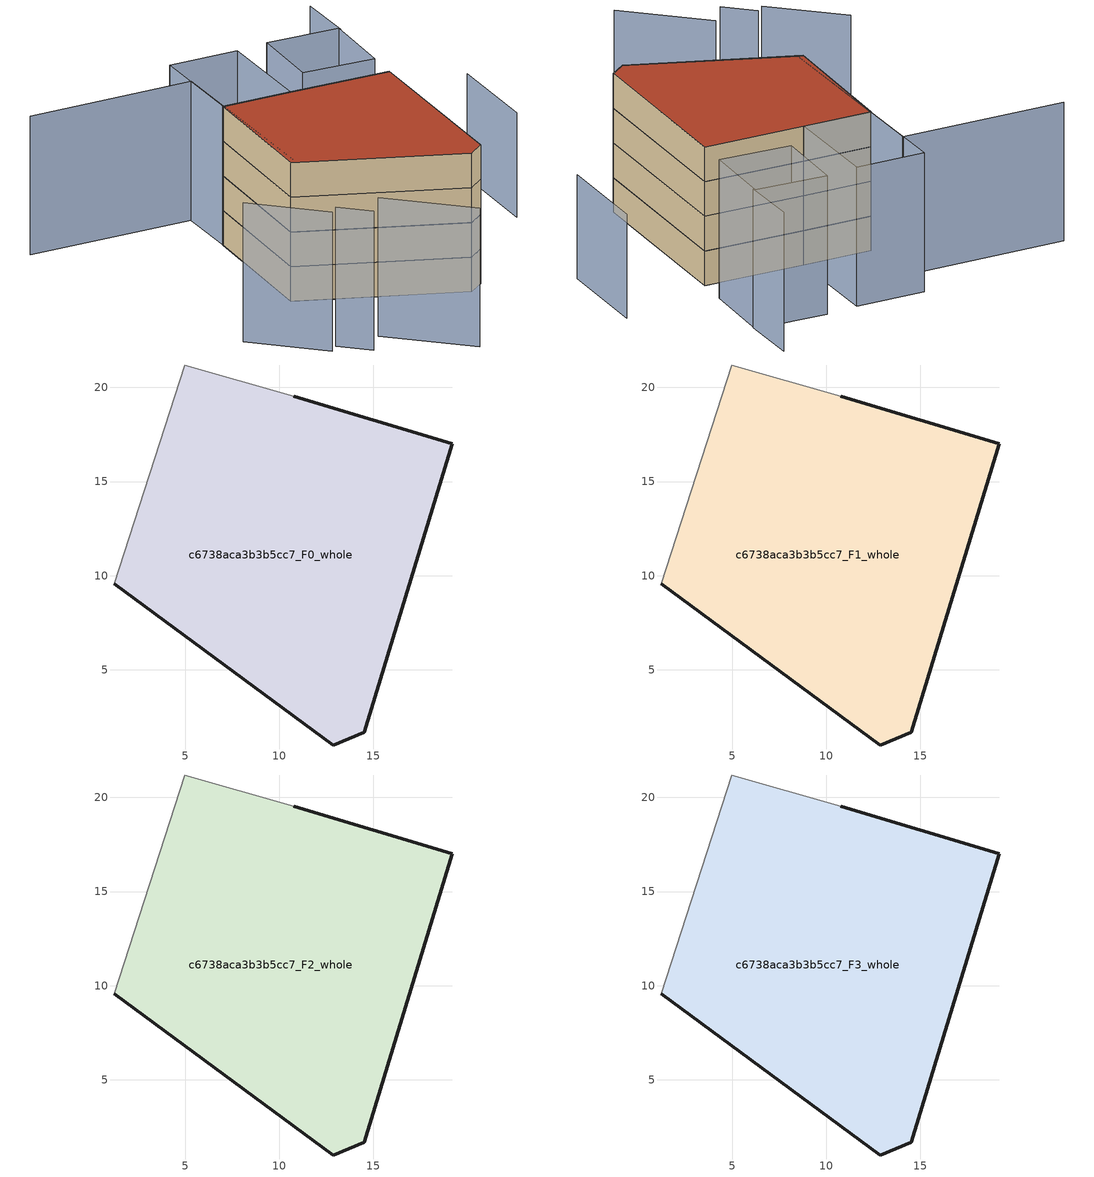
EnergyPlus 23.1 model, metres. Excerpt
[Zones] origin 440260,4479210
c6738aca3b3b5cc7_F0_whole
 floor ground (EU_floor_Construction): 14.51,1.7 19.18,17.01 10.77,19.54 4.97,21.19 1.23,9.57 12.85,1.01 z0
 wall outside (EU_wall_Construction): 10.77,19.54 19.18,17.01 14.51,1.7 12.85,1.01 1.23,9.57 z0:3
 wall adiabatic (EU_wall_Construction): 1.23,9.57 4.97,21.19 10.77,19.54 z0:3
c6738aca3b3b5cc7_F1_whole
 floor to c6738aca3b3b5cc7_F0_whole (EU_floor_Construction): 14.51,1.7 19.18,17.01 10.76,19.54 4.97,21.19 1.23,9.57 12.85,1.01 z3
 wall outside (EU_wall_Construction): 10.77,19.54 19.18,17.01 14.51,1.7 12.85,1.01 1.23,9.57 z3:6
 wall adiabatic (EU_wall_Construction): 1.23,9.57 4.97,21.19 10.77,19.54 z3:6
c6738aca3b3b5cc7_F2_whole
 floor to c6738aca3b3b5cc7_F1_whole (EU_floor_Construction): 14.51,1.7 19.18,17.01 10.76,19.54 4.97,21.19 1.23,9.57 12.85,1.01 z6
 wall outside (EU_wall_Construction): 10.77,19.54 19.18,17.01 14.51,1.7 12.85,1.01 1.23,9.57 z6:9
 wall adiabatic (EU_wall_Construction): 1.23,9.57 4.97,21.19 10.77,19.54 z6:9
c6738aca3b3b5cc7_F3_whole
 floor to c6738aca3b3b5cc7_F2_whole (EU_floor_Construction): 14.51,1.7 19.18,17.01 10.76,19.54 4.97,21.19 1.23,9.57 12.85,1.01 z9
 wall outside (EU_wall_Construction): 10.77,19.54 19.18,17.01 14.51,1.7 12.85,1.01 1.23,9.57 z9:12
 wall adiabatic (EU_wall_Construction): 1.23,9.57 4.97,21.19 10.77,19.54 z9:12
 roof outside (EU_roof_Construction): 19.18,17.01 14.51,1.7 12.85,1.01 1.23,9.57 4.97,21.19 10.77,19.54 z12
shading: 1.56,-0.1 5.93,-7.12 / -2.18,0.85 -0.56,-1.8 / -6.85,6.55 -3.01,0.34 / -7.34,30.34 6.51,26.4 / 6.51,26.4 1.69,9.43 / 23.41,30.48 22.06,25.57 / 20.03,19.59 14.04,21.52 / 14.04,21.52 16.02,27.71 / 16.02,27.71 22.02,25.78 / 22.02,25.78 20.03,19.59 / 10.77,19.53 4.97,21.19 / 4.97,21.19 7.44,29.82 / 7.44,29.82 13.23,28.17 / 13.23,28.17 10.77,19.53 z0:12; 25.49,9.06 27.96,17.3 z0:9
[Building]
EU S2 Campaign: North Axis=0; Terrain=City; Solar Distribution=FullExterior
[Site:Location]
Madrid: Latitude=40.5; Longitude=-3.5; Time Zone=1; Elevation=609
[SizingPeriod:WeatherFileDays]
AnnualSizingPeriod: Begin Month=1; Begin Day of Month=1; End Month=12; End Day of Month=31; Day of Week for Start Day=Monday; Use Weather File Daylight Saving Period=No; Use Weather File Rain and Snow Indicators=No
[MATERIAL]
EU_InternalMass_Material: Roughness=MediumRough; Thickness=0.1; Conductivity=1; Density=1800; Specific Heat=900; Thermal Absorptance=0.9; Solar Absorptance=0.7; Visible Absorptance=0.7
[MATERIAL:NOMASS] Roughness=MediumRough; Thermal Absorptance=0.9; Solar Absorptance=0.7; Visible Absorptance=0.7
Name | Thermal Resistance
EU_wall_NoMass | 0.609216
EU_roof_NoMass | 0.513268
EU_floor_NoMass | 0.568163
[CONSTRUCTION]
EU_wall_Construction: EU_wall_NoMass
EU_roof_Construction: EU_roof_NoMass
EU_floor_Construction: EU_floor_NoMass
EU_InternalMass_Construction: EU_InternalMass_Material
[ZONE] Type=1; Multiplier=1; Ceiling Height=autocalculate; Floor Area=autocalculate; Part of Total Floor Area=Yes
Name | Volume
c6738aca3b3b5cc7_F0_whole | 665.546
c6738aca3b3b5cc7_F1_whole; c6738aca3b3b5cc7_F2_whole; c6738aca3b3b5cc7_F3_whole | 665.545
[INTERNALMASS] Construction=EU_InternalMass_Construction; Surface Area=221.848
Name | Zone or ZoneList
c6738aca3b3b5cc7_F0_whole_EU_InternalMass | c6738aca3b3b5cc7_F0_whole
c6738aca3b3b5cc7_F1_whole_EU_InternalMass | c6738aca3b3b5cc7_F1_whole
c6738aca3b3b5cc7_F2_whole_EU_InternalMass | c6738aca3b3b5cc7_F2_whole
c6738aca3b3b5cc7_F3_whole_EU_InternalMass | c6738aca3b3b5cc7_F3_whole
[OTHEREQUIPMENT] Fuel Type=Electricity; Design Level Calculation Method=Watts/Area; Power per Zone Floor Area=1; Fraction Latent=0; Fraction Radiant=0; Fraction Lost=0; Carbon Dioxide Generation Rate=0; EndUse Subcategory=EU_Step8_InternalGains
Name | Zone or ZoneList or Space or SpaceList | Schedule
EU_Step8_InternalGain_c6738aca3b3b5cc7_F0_whole_f000 | c6738aca3b3b5cc7_F0_whole | EU_Step8_GainSchedule_c6738aca3b3b5cc7_F0_whole_f000
EU_Step8_InternalGain_c6738aca3b3b5cc7_F1_whole_f000 | c6738aca3b3b5cc7_F1_whole | EU_Step8_GainSchedule_c6738aca3b3b5cc7_F1_whole_f000
EU_Step8_InternalGain_c6738aca3b3b5cc7_F2_whole_f000 | c6738aca3b3b5cc7_F2_whole | EU_Step8_GainSchedule_c6738aca3b3b5cc7_F2_whole_f000
EU_Step8_InternalGain_c6738aca3b3b5cc7_F3_whole_f000 | c6738aca3b3b5cc7_F3_whole | EU_Step8_GainSchedule_c6738aca3b3b5cc7_F3_whole_f000
[ZONEVENTILATION:DESIGNFLOWRATE] Schedule=EU_AlwaysOn; Design Flow Rate Calculation Method=AirChanges/Hour; Air Changes per Hour=0.752966; Ventilation Type=Natural; Fan Pressure Rise=0; Fan Total Efficiency=1; Constant Term Coefficient=1; Temperature Term Coefficient=0; Velocity Term Coefficient=0; Velocity Squared Term Coefficient=0; Minimum Indoor Temperature=-100; Maximum Indoor Temperature=100; Delta Temperature=-100; Minimum Outdoor Temperature=-100; Maximum Outdoor Temperature=100; Maximum Wind Speed=40
Name | Zone or ZoneList or Space or SpaceList
EU_ConstantAir_c6738aca3b3b5cc7_F0_whole | c6738aca3b3b5cc7_F0_whole
EU_ConstantAir_c6738aca3b3b5cc7_F1_whole | c6738aca3b3b5cc7_F1_whole
EU_ConstantAir_c6738aca3b3b5cc7_F2_whole | c6738aca3b3b5cc7_F2_whole
EU_ConstantAir_c6738aca3b3b5cc7_F3_whole | c6738aca3b3b5cc7_F3_whole
[HVACTEMPLATE:THERMOSTAT] Constant Heating Setpoint=20; Constant Cooling Setpoint=50
EU_HeatOnly_c6738aca3b3b5cc7_F0_whole; EU_HeatOnly_c6738aca3b3b5cc7_F1_whole; EU_HeatOnly_c6738aca3b3b5cc7_F2_whole; EU_HeatOnly_c6738aca3b3b5cc7_F3_whole
[HVACTEMPLATE:ZONE:IDEALLOADSAIRSYSTEM] System Availability Schedule=EU_AlwaysOn; Maximum Heating Supply Air Temperature=50; Minimum Cooling Supply Air Temperature=13; Maximum Heating Supply Air Humidity Ratio=0.0156; Minimum Cooling Supply Air Humidity Ratio=0.0077; Heating Limit=NoLimit; Cooling Limit=NoLimit; Heating Availability Schedule=EU_AlwaysOn; Cooling Availability Schedule=EU_CoolingOff; Dehumidification Control Type=ConstantSensibleHeatRatio; Cooling Sensible Heat Ratio=0.7; Dehumidification Setpoint=60; Humidification Control Type=None; Humidification Setpoint=30; Outdoor Air Method=None; Outdoor Air Flow Rate per Person=0.00944; Outdoor Air Flow Rate per Zone Floor Area=0; Outdoor Air Flow Rate per Zone=0; Demand Controlled Ventilation Type=None; Outdoor Air Economizer Type=NoEconomizer; Heat Recovery Type=None; Sensible Heat Recovery Effectiveness=0.7; Latent Heat Recovery Effectiveness=0.65
Name | Template Thermostat
c6738aca3b3b5cc7_F0_whole | EU_HeatOnly_c6738aca3b3b5cc7_F0_whole
c6738aca3b3b5cc7_F1_whole | EU_HeatOnly_c6738aca3b3b5cc7_F1_whole
c6738aca3b3b5cc7_F2_whole | EU_HeatOnly_c6738aca3b3b5cc7_F2_whole
c6738aca3b3b5cc7_F3_whole | EU_HeatOnly_c6738aca3b3b5cc7_F3_whole
[SIZING:ZONE] Zone Cooling Design Supply Air Temperature Input Method=SupplyAirTemperature; Zone Cooling Design Supply Air Temperature=13; Zone Heating Design Supply Air Temperature Input Method=SupplyAirTemperature; Zone Heating Design Supply Air Temperature=50; Zone Cooling Design Supply Air Humidity Ratio=0.008; Zone Heating Design Supply Air Humidity Ratio=0.008; Cooling Design Air Flow Method=DesignDay; Cooling Design Air Flow Rate=0; Cooling Minimum Air Flow per Zone Floor Area=0.000762; Cooling Minimum Air Flow=0; Cooling Minimum Air Flow Fraction=0.2; Heating Design Air Flow Method=DesignDay; Heating Design Air Flow Rate=0; Heating Maximum Air Flow per Zone Floor Area=0.002032; Heating Maximum Air Flow=0.141576; Heating Maximum Air Flow Fraction=0.3; Account for Dedicated Outdoor Air System=No; Dedicated Outdoor Air System Control Strategy=NeutralSupplyAir; Dedicated Outdoor Air Low Setpoint Temperature for Design=autosize; Dedicated Outdoor Air High Setpoint Temperature for Design=autosize; Zone Load Sizing Method=Sensible Load Only No Latent Load; Zone Latent Cooling Design Supply Air Humidity Ratio Input Method=HumidityRatioDifference; Zone Cooling Design Supply Air Humidity Ratio Difference=0.005; Zone Latent Heating Design Supply Air Humidity Ratio Input Method=HumidityRatioDifference; Zone Humidification Design Supply Air Humidity Ratio Difference=0.005
c6738aca3b3b5cc7_F0_whole; c6738aca3b3b5cc7_F1_whole; c6738aca3b3b5cc7_F2_whole; c6738aca3b3b5cc7_F3_whole
[SCHEDULE:CONSTANT]
Name | Hourly Value
EU_AlwaysOn | 1
EU_CoolingOff | 0
[SCHEDULE:FILE] Column Number=1; Rows to Skip at Top=0; Number of Hours of Data=8760; Column Separator=Comma; Interpolate to Timestep=No; Minutes per Item=60; Adjust Schedule for Daylight Savings=Yes
Name | File
EU_Step8_GainSchedule_c6738aca3b3b5cc7_F0_whole_f000 | ../../schedules/c6738aca3b3b5cc7/c6738aca3b3b5cc7_F0_whole_f000_gain.csv
EU_Step8_GainSchedule_c6738aca3b3b5cc7_F1_whole_f000 | ../../schedules/c6738aca3b3b5cc7/c6738aca3b3b5cc7_F1_whole_f000_gain.csv
EU_Step8_GainSchedule_c6738aca3b3b5cc7_F2_whole_f000 | ../../schedules/c6738aca3b3b5cc7/c6738aca3b3b5cc7_F2_whole_f000_gain.csv
EU_Step8_GainSchedule_c6738aca3b3b5cc7_F3_whole_f000 | ../../schedules/c6738aca3b3b5cc7/c6738aca3b3b5cc7_F3_whole_f000_gain.csv
